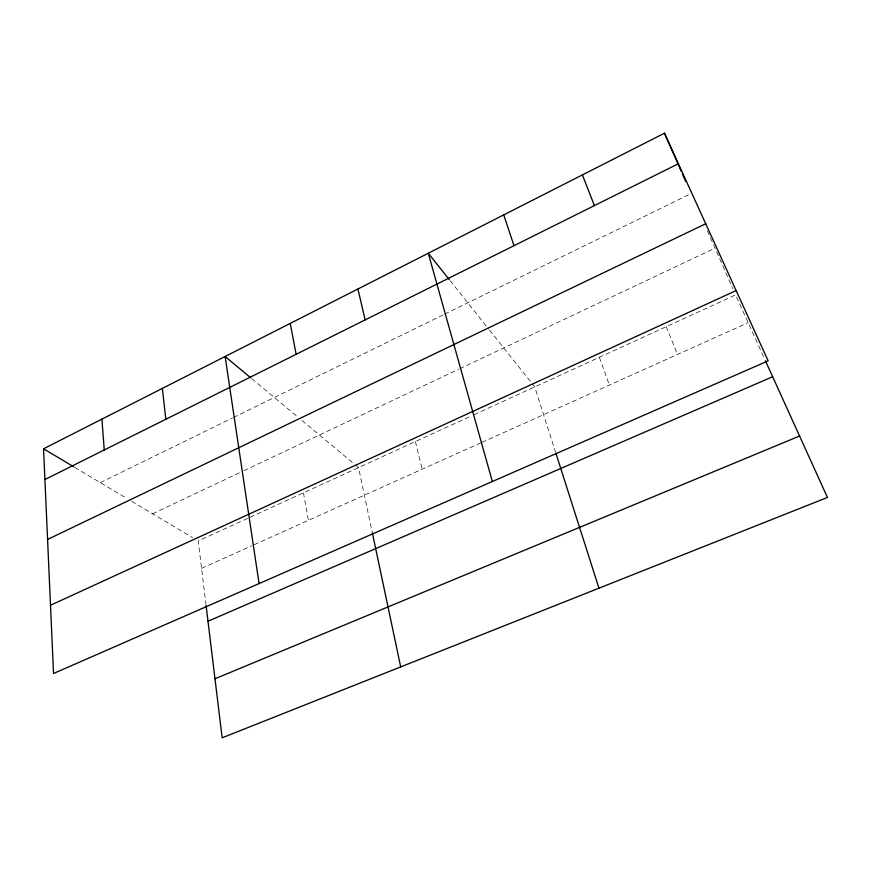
<?xml version="1.0" encoding="UTF-8"?>
<svg xmlns="http://www.w3.org/2000/svg" width="871" height="871" viewBox="0 0 871 871"><rect width="100%" height="100%" fill="white"/><g stroke="black" fill="none" stroke-linecap="round" stroke-linejoin="round"><path stroke-width="0.65" stroke-dasharray="4.36 3.27" d="M100.317 482.621L232.328 418.036M233.526 417.449L443.481 314.736M444.689 314.137L689.821 194.211M152.599 513.792L242.661 471.255M243.869 470.688L458.505 369.315M459.725 368.738L714.993 248.17M247.571 518.397L198.24 540.989L205.904 604.049M250.042 517.265L471.647 415.794M474.096 414.672L735.549 294.942L764.858 359.538M201.56 568.349L251.708 545.823M254.158 544.723L480.661 442.925M481.881 442.381L748.145 322.706M74.83 467.433L127.035 498.55M131.684 501.326L192.535 537.592M251.784 378.7L297.904 417.1M301.997 420.508L354.421 464.156M355.444 465.016L358.536 467.585L372.374 532.987M450.133 280.68L488.675 329.075M489.513 330.12L531.386 382.685M532.225 383.741L534.74 386.898L555.448 451.82M707.372 230.815L732.838 288.791M666.25 326.679L677.518 354.453M599.357 357.306L609.373 385.08M415.391 441.553L422.174 469.208M303.446 492.812L308.399 520.346"/><path stroke-width="1.31" d="M43.55 448.794L664.475 133.187L768.146 360.844L53.534 673.501L43.55 448.794L73.665 466.747M44.922 479.551L678.378 163.726M47.578 539.443L705.717 223.749M50.507 605.247L736.137 290.566M207.995 621.241L772.664 376.729M214.985 678.77L799.567 436.023M250.761 377.851L225.121 356.5L259.057 583.581M449.284 279.624L428.271 253.243L492.344 481.521M765.424 360.768L827.45 497.45L222.159 737.813L206.068 605.378M664.475 133.187L681.274 171.424M682.363 173.884L685.608 181.288M582.394 174.908L594.414 205.589M503.732 214.897L513.999 245.687M555.861 453.105L598.954 588.186M357.927 288.998L365.134 319.897M372.374 532.987L400.704 666.914M290.261 323.391L296.129 354.312M162.376 388.401L165.828 419.267M101.896 419.136L104.27 449.969"/></g></svg>
